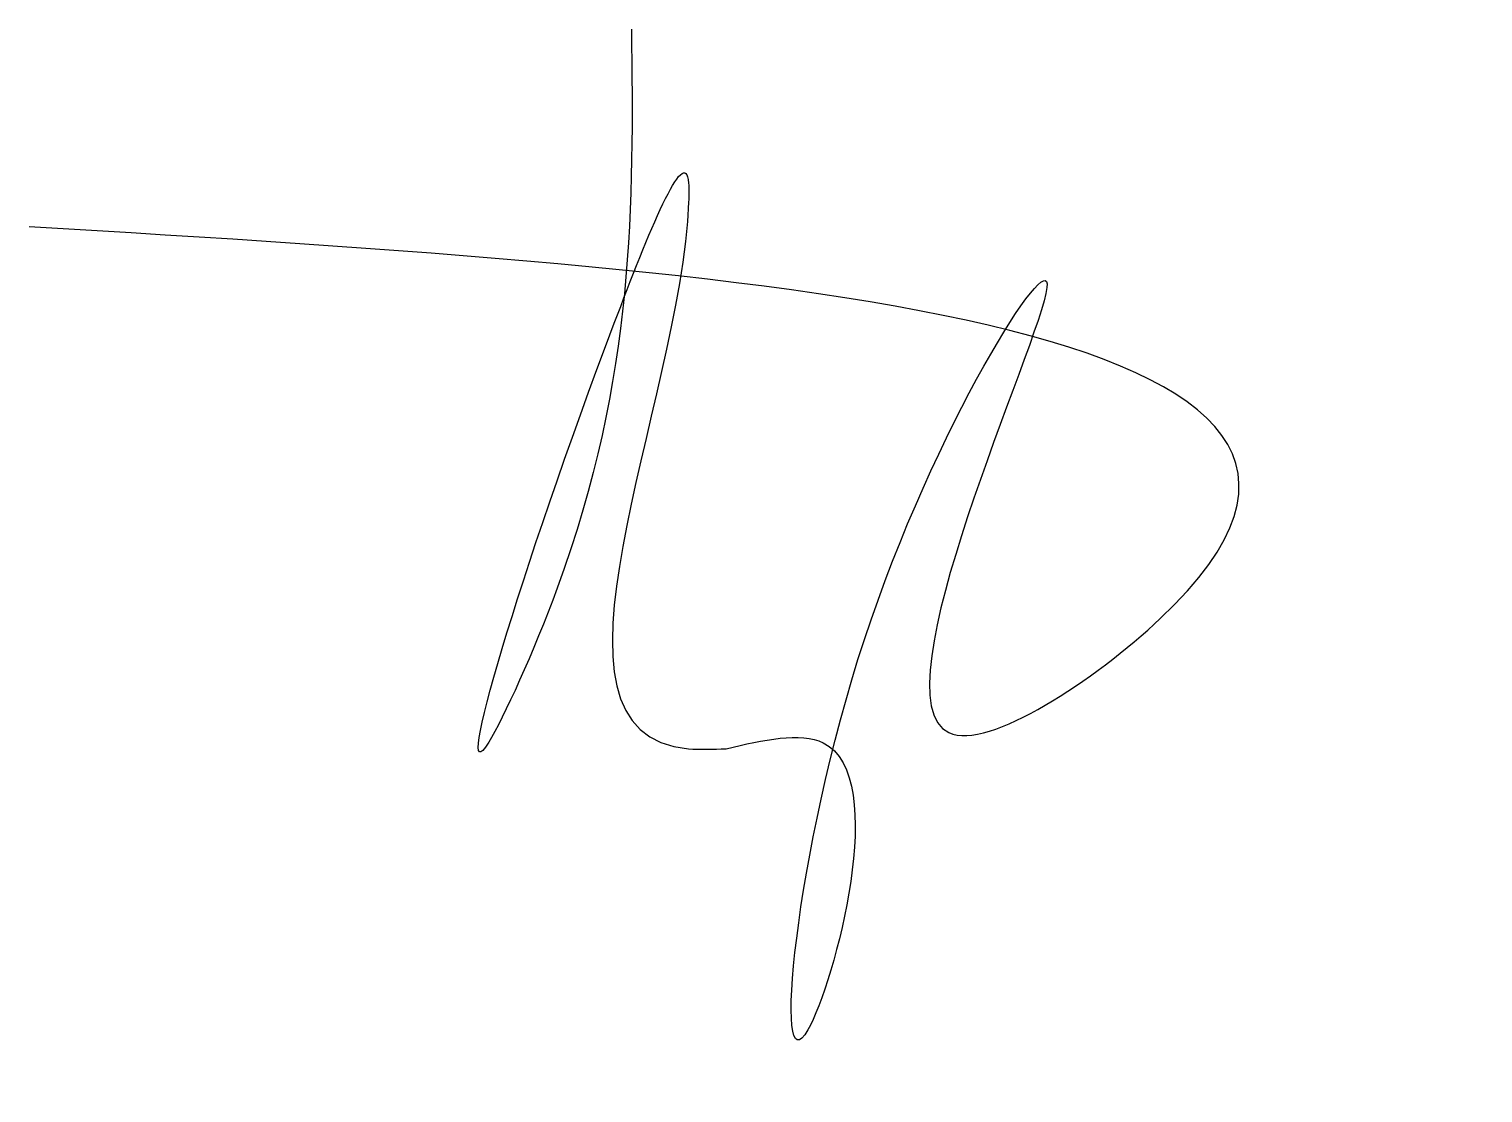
# Model space of a CAD drawing. Header units: millimetres. Extents: x 1978.1 to 1988.6, y 1037.7 to 1045.3.
import ezdxf

# ---------------------------------------------------------------- set-up
doc = ezdxf.new("R2010")
doc.units = ezdxf.units.MM
doc.layers.add('Роспись', color=5, linetype='Continuous')

msp = doc.modelspace()

# ---------------------------------------------------------------- linework, layer by layer
at = {"layer": 'Роспись'}
for points in [[(1982.461, 1045.283), (1981.929, 1041.279), (1981.439, 1040.176), (1982.338, 1043.177), (1982.87, 1044.18), (1982.87, 1044.044), (1982.87, 1040.13), (1983.139, 1040.13)], [(1983.139, 1040.13), (1983.834, 1040.173), (1983.724, 1038.117), (1984.128, 1040.911), (1985.435, 1043.432), (1984.733, 1040.245), (1986.246, 1041.062), (1978.15, 1043.868)]]:
    msp.add_spline(points, degree=3, dxfattribs=at)

doc.saveas('drawing.dxf')
